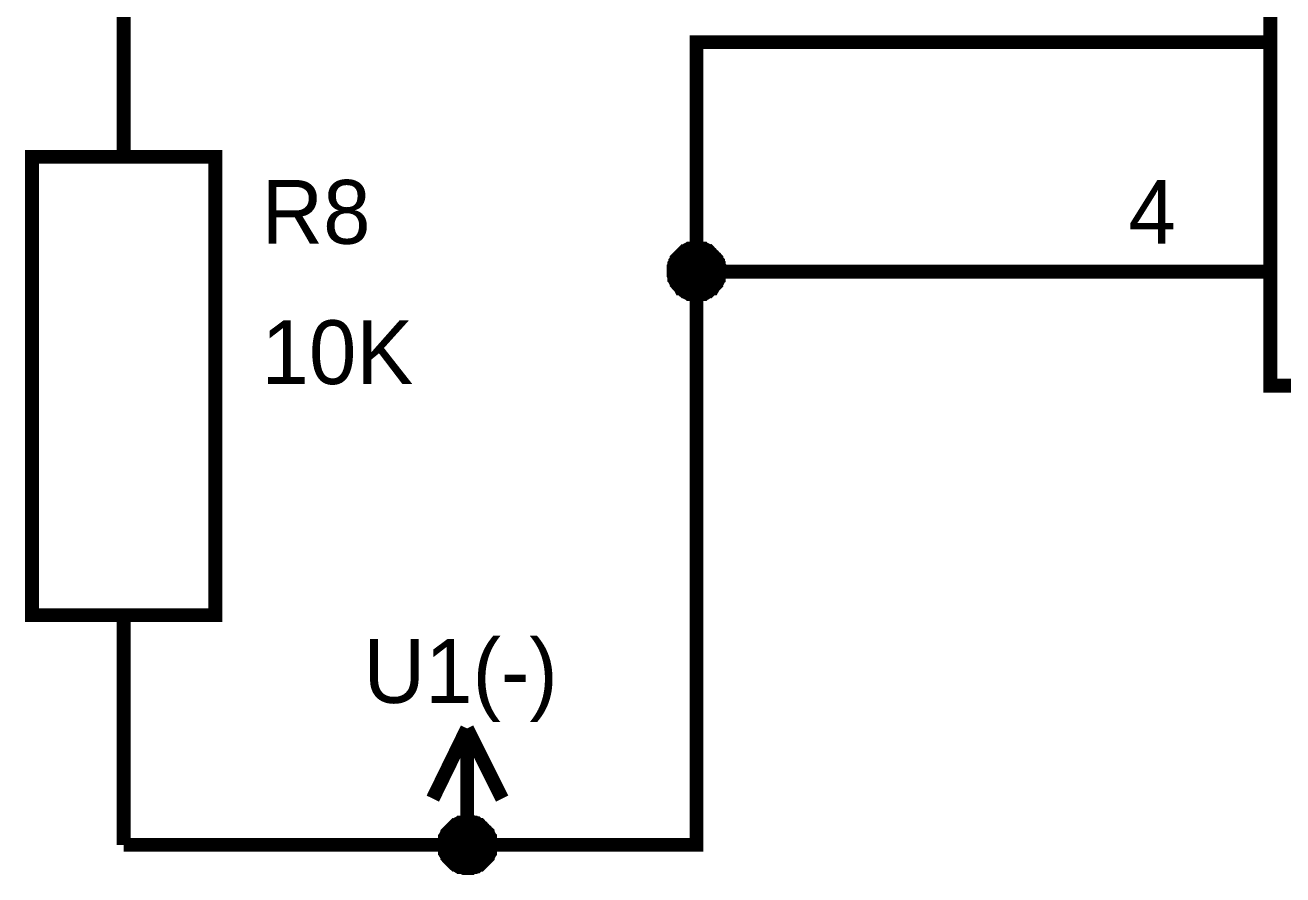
# Model space of a CAD drawing. Extents: x 0 to 594, y 0 to 420.
# Drawn here: x 152.93 to 180.34, y 41.84 to 60.36 of the extents above; entities that cross this region are included whole.
import ezdxf

# ---------------------------------------------------------------- set-up
doc = ezdxf.new("R2010")
doc.units = 0
doc.layers.add('SHEET', color=255, linetype='CONTINUOUS')

msp = doc.modelspace()

# ---------------------------------------------------------------- linework, layer by layer
at = {"layer": 'SHEET', "const_width": 0.3}
for points in [[(180.068, 72.496), (207.556, 72.496), (207.556, 52.5), (180.068, 52.5), (180.068, 72.496)], [(153.084, 57.486), (157.078, 57.486), (157.078, 47.497), (153.084, 47.497), (153.084, 57.486)]]:
    msp.add_lwpolyline(points, close=True, dxfattribs=at)
at = {"layer": 'SHEET'}
for points, const_width in [([(155.081, 57.486), (155.081, 62.489)], 0.3), ([(175.067, 59.988), (167.566, 59.988), (167.566, 54.984)], 0.3), ([(180.068, 59.988), (175.067, 59.988)], 0.3), ([(167.063, 54.984), (167.063, 55.019), (167.063, 55.036), (167.063, 55.071), (167.08, 55.089), (167.08, 55.123), (167.08, 55.141), (167.097, 55.158), (167.097, 55.193), (167.115, 55.21), (167.132, 55.227), (167.132, 55.262), (167.149, 55.28), (167.167, 55.297), (167.184, 55.314), (167.201, 55.332), (167.219, 55.349), (167.236, 55.366), (167.254, 55.384), (167.271, 55.401), (167.288, 55.419), (167.306, 55.436), (167.323, 55.436), (167.34, 55.453), (167.375, 55.471), (167.392, 55.471), (167.41, 55.488), (167.445, 55.488), (167.462, 55.488), (167.497, 55.505), (167.514, 55.505), (167.549, 55.505), (167.566, 55.505)], 0.3), ([(167.063, 54.984), (167.063, 55.019), (167.063, 55.036), (167.063, 55.071), (167.08, 55.089), (167.08, 55.123), (167.08, 55.141), (167.097, 55.158), (167.097, 55.193), (167.115, 55.21), (167.132, 55.227), (167.132, 55.262), (167.149, 55.28), (167.167, 55.297), (167.184, 55.314), (167.201, 55.332), (167.219, 55.349), (167.236, 55.366), (167.254, 55.384), (167.271, 55.401), (167.288, 55.419), (167.306, 55.436), (167.323, 55.436), (167.34, 55.453), (167.375, 55.471), (167.392, 55.471), (167.41, 55.488), (167.445, 55.488), (167.462, 55.488), (167.497, 55.505), (167.514, 55.505), (167.549, 55.505), (167.566, 55.505)], 0.3), ([(167.063, 54.984), (167.063, 55.019), (167.063, 55.036), (167.063, 55.071), (167.08, 55.089), (167.08, 55.123), (167.08, 55.141), (167.097, 55.158), (167.097, 55.193), (167.115, 55.21), (167.132, 55.227), (167.132, 55.262), (167.149, 55.28), (167.167, 55.297), (167.184, 55.314), (167.201, 55.332), (167.219, 55.349), (167.236, 55.366), (167.254, 55.384), (167.271, 55.401), (167.288, 55.419), (167.306, 55.436), (167.323, 55.436), (167.34, 55.453), (167.375, 55.471), (167.392, 55.471), (167.41, 55.488), (167.445, 55.488), (167.462, 55.488), (167.497, 55.505), (167.514, 55.505), (167.549, 55.505), (167.566, 55.505)], 0.3), ([(167.063, 54.984), (167.063, 55.019), (167.063, 55.036), (167.063, 55.071), (167.08, 55.089), (167.08, 55.123), (167.08, 55.141), (167.097, 55.158), (167.097, 55.193), (167.115, 55.21), (167.132, 55.227), (167.132, 55.262), (167.149, 55.28), (167.167, 55.297), (167.184, 55.314), (167.201, 55.332), (167.219, 55.349), (167.236, 55.366), (167.254, 55.384), (167.271, 55.401), (167.288, 55.419), (167.306, 55.436), (167.323, 55.436), (167.34, 55.453), (167.375, 55.471), (167.392, 55.471), (167.41, 55.488), (167.445, 55.488), (167.462, 55.488), (167.497, 55.505), (167.514, 55.505), (167.549, 55.505), (167.566, 55.505)], 0.3), ([(167.566, 55.505), (167.566, 55.505)], 0.3), ([(167.566, 55.505), (167.583, 55.505), (167.618, 55.505), (167.636, 55.505), (167.67, 55.488), (167.688, 55.488), (167.722, 55.488), (167.74, 55.471), (167.757, 55.471), (167.792, 55.453), (167.809, 55.436), (167.827, 55.436), (167.844, 55.419), (167.861, 55.401), (167.879, 55.384), (167.896, 55.366), (167.913, 55.349), (167.931, 55.332), (167.948, 55.314), (167.965, 55.297), (167.983, 55.28), (168, 55.262), (168, 55.227), (168.018, 55.21), (168.035, 55.193), (168.035, 55.158), (168.052, 55.141), (168.052, 55.123), (168.052, 55.089), (168.07, 55.071), (168.07, 55.036), (168.07, 55.019), (168.07, 54.984)], 0.3), ([(167.566, 55.505), (167.566, 55.505)], 0.3), ([(167.566, 55.505), (167.583, 55.505), (167.618, 55.505), (167.636, 55.505), (167.67, 55.488), (167.688, 55.488), (167.722, 55.488), (167.74, 55.471), (167.757, 55.471), (167.792, 55.453), (167.809, 55.436), (167.827, 55.436), (167.844, 55.419), (167.861, 55.401), (167.879, 55.384), (167.896, 55.366), (167.913, 55.349), (167.931, 55.332), (167.948, 55.314), (167.965, 55.297), (167.983, 55.28), (168, 55.262), (168, 55.227), (168.018, 55.21), (168.035, 55.193), (168.035, 55.158), (168.052, 55.141), (168.052, 55.123), (168.052, 55.089), (168.07, 55.071), (168.07, 55.036), (168.07, 55.019), (168.07, 54.984)], 0.3), ([(167.566, 55.505), (167.566, 55.505)], 0.3), ([(167.566, 55.505), (167.583, 55.505), (167.618, 55.505), (167.636, 55.505), (167.67, 55.488), (167.688, 55.488), (167.722, 55.488), (167.74, 55.471), (167.757, 55.471), (167.792, 55.453), (167.809, 55.436), (167.827, 55.436), (167.844, 55.419), (167.861, 55.401), (167.879, 55.384), (167.896, 55.366), (167.913, 55.349), (167.931, 55.332), (167.948, 55.314), (167.965, 55.297), (167.983, 55.28), (168, 55.262), (168, 55.227), (168.018, 55.21), (168.035, 55.193), (168.035, 55.158), (168.052, 55.141), (168.052, 55.123), (168.052, 55.089), (168.07, 55.071), (168.07, 55.036), (168.07, 55.019), (168.07, 54.984)], 0.3), ([(167.566, 55.505), (167.566, 55.505)], 0.3), ([(167.566, 55.505), (167.583, 55.505), (167.618, 55.505), (167.636, 55.505), (167.67, 55.488), (167.688, 55.488), (167.722, 55.488), (167.74, 55.471), (167.757, 55.471), (167.792, 55.453), (167.809, 55.436), (167.827, 55.436), (167.844, 55.419), (167.861, 55.401), (167.879, 55.384), (167.896, 55.366), (167.913, 55.349), (167.931, 55.332), (167.948, 55.314), (167.965, 55.297), (167.983, 55.28), (168, 55.262), (168, 55.227), (168.018, 55.21), (168.035, 55.193), (168.035, 55.158), (168.052, 55.141), (168.052, 55.123), (168.052, 55.089), (168.07, 55.071), (168.07, 55.036), (168.07, 55.019), (168.07, 54.984)], 0.3), ([(167.063, 54.984), (167.063, 55.019), (167.063, 55.036), (167.063, 55.071), (167.08, 55.089), (167.08, 55.123), (167.08, 55.141), (167.097, 55.158), (167.097, 55.193), (167.115, 55.21), (167.132, 55.227), (167.132, 55.262), (167.149, 55.28), (167.167, 55.297), (167.184, 55.314), (167.201, 55.332), (167.219, 55.349), (167.236, 55.366), (167.254, 55.384), (167.271, 55.401), (167.288, 55.419), (167.306, 55.436), (167.323, 55.436), (167.34, 55.453), (167.375, 55.471), (167.392, 55.471), (167.41, 55.488), (167.445, 55.488), (167.462, 55.488), (167.497, 55.505), (167.514, 55.505), (167.549, 55.505), (167.566, 55.505)], 0.0991), ([(167.063, 54.984), (167.063, 55.019), (167.063, 55.036), (167.063, 55.071), (167.08, 55.089), (167.08, 55.123), (167.08, 55.141), (167.097, 55.158), (167.097, 55.193), (167.115, 55.21), (167.132, 55.227), (167.132, 55.262), (167.149, 55.28), (167.167, 55.297), (167.184, 55.314), (167.201, 55.332), (167.219, 55.349), (167.236, 55.366), (167.254, 55.384), (167.271, 55.401), (167.288, 55.419), (167.306, 55.436), (167.323, 55.436), (167.34, 55.453), (167.375, 55.471), (167.392, 55.471), (167.41, 55.488), (167.445, 55.488), (167.462, 55.488), (167.497, 55.505), (167.514, 55.505), (167.549, 55.505), (167.566, 55.505)], 0.0991), ([(167.063, 54.984), (167.063, 55.019), (167.063, 55.036), (167.063, 55.071), (167.08, 55.089), (167.08, 55.123), (167.08, 55.141), (167.097, 55.158), (167.097, 55.193), (167.115, 55.21), (167.132, 55.227), (167.132, 55.262), (167.149, 55.28), (167.167, 55.297), (167.184, 55.314), (167.201, 55.332), (167.219, 55.349), (167.236, 55.366), (167.254, 55.384), (167.271, 55.401), (167.288, 55.419), (167.306, 55.436), (167.323, 55.436), (167.34, 55.453), (167.375, 55.471), (167.392, 55.471), (167.41, 55.488), (167.445, 55.488), (167.462, 55.488), (167.497, 55.505), (167.514, 55.505), (167.549, 55.505), (167.566, 55.505)], 0.0991), ([(167.063, 54.984), (167.063, 55.019), (167.063, 55.036), (167.063, 55.071), (167.08, 55.089), (167.08, 55.123), (167.08, 55.141), (167.097, 55.158), (167.097, 55.193), (167.115, 55.21), (167.132, 55.227), (167.132, 55.262), (167.149, 55.28), (167.167, 55.297), (167.184, 55.314), (167.201, 55.332), (167.219, 55.349), (167.236, 55.366), (167.254, 55.384), (167.271, 55.401), (167.288, 55.419), (167.306, 55.436), (167.323, 55.436), (167.34, 55.453), (167.375, 55.471), (167.392, 55.471), (167.41, 55.488), (167.445, 55.488), (167.462, 55.488), (167.497, 55.505), (167.514, 55.505), (167.549, 55.505), (167.566, 55.505)], 0.0991), ([(167.566, 55.505), (167.566, 55.505)], 0.0991), ([(167.566, 55.505), (167.583, 55.505), (167.618, 55.505), (167.636, 55.505), (167.67, 55.488), (167.688, 55.488), (167.722, 55.488), (167.74, 55.471), (167.757, 55.471), (167.792, 55.453), (167.809, 55.436), (167.827, 55.436), (167.844, 55.419), (167.861, 55.401), (167.879, 55.384), (167.896, 55.366), (167.913, 55.349), (167.931, 55.332), (167.948, 55.314), (167.965, 55.297), (167.983, 55.28), (168, 55.262), (168, 55.227), (168.018, 55.21), (168.035, 55.193), (168.035, 55.158), (168.052, 55.141), (168.052, 55.123), (168.052, 55.089), (168.07, 55.071), (168.07, 55.036), (168.07, 55.019), (168.07, 54.984)], 0.0991), ([(167.566, 55.505), (167.566, 55.505)], 0.0991), ([(167.566, 55.505), (167.583, 55.505), (167.618, 55.505), (167.636, 55.505), (167.67, 55.488), (167.688, 55.488), (167.722, 55.488), (167.74, 55.471), (167.757, 55.471), (167.792, 55.453), (167.809, 55.436), (167.827, 55.436), (167.844, 55.419), (167.861, 55.401), (167.879, 55.384), (167.896, 55.366), (167.913, 55.349), (167.931, 55.332), (167.948, 55.314), (167.965, 55.297), (167.983, 55.28), (168, 55.262), (168, 55.227), (168.018, 55.21), (168.035, 55.193), (168.035, 55.158), (168.052, 55.141), (168.052, 55.123), (168.052, 55.089), (168.07, 55.071), (168.07, 55.036), (168.07, 55.019), (168.07, 54.984)], 0.0991), ([(167.566, 55.505), (167.566, 55.505)], 0.0991), ([(167.566, 55.505), (167.583, 55.505), (167.618, 55.505), (167.636, 55.505), (167.67, 55.488), (167.688, 55.488), (167.722, 55.488), (167.74, 55.471), (167.757, 55.471), (167.792, 55.453), (167.809, 55.436), (167.827, 55.436), (167.844, 55.419), (167.861, 55.401), (167.879, 55.384), (167.896, 55.366), (167.913, 55.349), (167.931, 55.332), (167.948, 55.314), (167.965, 55.297), (167.983, 55.28), (168, 55.262), (168, 55.227), (168.018, 55.21), (168.035, 55.193), (168.035, 55.158), (168.052, 55.141), (168.052, 55.123), (168.052, 55.089), (168.07, 55.071), (168.07, 55.036), (168.07, 55.019), (168.07, 54.984)], 0.0991), ([(167.566, 55.505), (167.566, 55.505)], 0.0991), ([(167.566, 55.505), (167.583, 55.505), (167.618, 55.505), (167.636, 55.505), (167.67, 55.488), (167.688, 55.488), (167.722, 55.488), (167.74, 55.471), (167.757, 55.471), (167.792, 55.453), (167.809, 55.436), (167.827, 55.436), (167.844, 55.419), (167.861, 55.401), (167.879, 55.384), (167.896, 55.366), (167.913, 55.349), (167.931, 55.332), (167.948, 55.314), (167.965, 55.297), (167.983, 55.28), (168, 55.262), (168, 55.227), (168.018, 55.21), (168.035, 55.193), (168.035, 55.158), (168.052, 55.141), (168.052, 55.123), (168.052, 55.089), (168.07, 55.071), (168.07, 55.036), (168.07, 55.019), (168.07, 54.984)], 0.0991), ([(175.067, 54.984), (167.566, 54.984), (167.566, 42.493), (162.565, 42.493), (155.081, 42.493)], 0.3), ([(167.566, 54.48), (167.549, 54.48), (167.514, 54.48), (167.497, 54.48), (167.462, 54.498), (167.445, 54.498), (167.41, 54.498), (167.392, 54.515), (167.375, 54.515), (167.34, 54.533), (167.323, 54.55), (167.306, 54.55), (167.288, 54.567), (167.271, 54.585), (167.254, 54.602), (167.236, 54.619), (167.219, 54.619), (167.201, 54.654), (167.184, 54.672), (167.167, 54.689), (167.149, 54.706), (167.132, 54.724), (167.132, 54.741), (167.115, 54.758), (167.097, 54.793), (167.097, 54.811), (167.08, 54.828), (167.08, 54.863), (167.08, 54.88), (167.063, 54.915), (167.063, 54.932), (167.063, 54.967), (167.063, 54.984)], 0.3), ([(167.063, 54.984), (167.063, 54.984)], 0.3), ([(167.566, 54.48), (167.549, 54.48), (167.514, 54.48), (167.497, 54.48), (167.462, 54.498), (167.445, 54.498), (167.41, 54.498), (167.392, 54.515), (167.375, 54.515), (167.34, 54.533), (167.323, 54.55), (167.306, 54.55), (167.288, 54.567), (167.271, 54.585), (167.254, 54.602), (167.236, 54.619), (167.219, 54.619), (167.201, 54.654), (167.184, 54.672), (167.167, 54.689), (167.149, 54.706), (167.132, 54.724), (167.132, 54.741), (167.115, 54.758), (167.097, 54.793), (167.097, 54.811), (167.08, 54.828), (167.08, 54.863), (167.08, 54.88), (167.063, 54.915), (167.063, 54.932), (167.063, 54.967), (167.063, 54.984)], 0.3), ([(167.063, 54.984), (167.063, 54.984)], 0.3), ([(167.566, 54.48), (167.549, 54.48), (167.514, 54.48), (167.497, 54.48), (167.462, 54.498), (167.445, 54.498), (167.41, 54.498), (167.392, 54.515), (167.375, 54.515), (167.34, 54.533), (167.323, 54.55), (167.306, 54.55), (167.288, 54.567), (167.271, 54.585), (167.254, 54.602), (167.236, 54.619), (167.219, 54.619), (167.201, 54.654), (167.184, 54.672), (167.167, 54.689), (167.149, 54.706), (167.132, 54.724), (167.132, 54.741), (167.115, 54.758), (167.097, 54.793), (167.097, 54.811), (167.08, 54.828), (167.08, 54.863), (167.08, 54.88), (167.063, 54.915), (167.063, 54.932), (167.063, 54.967), (167.063, 54.984)], 0.3), ([(167.063, 54.984), (167.063, 54.984)], 0.3), ([(167.566, 54.48), (167.549, 54.48), (167.514, 54.48), (167.497, 54.48), (167.462, 54.498), (167.445, 54.498), (167.41, 54.498), (167.392, 54.515), (167.375, 54.515), (167.34, 54.533), (167.323, 54.55), (167.306, 54.55), (167.288, 54.567), (167.271, 54.585), (167.254, 54.602), (167.236, 54.619), (167.219, 54.619), (167.201, 54.654), (167.184, 54.672), (167.167, 54.689), (167.149, 54.706), (167.132, 54.724), (167.132, 54.741), (167.115, 54.758), (167.097, 54.793), (167.097, 54.811), (167.08, 54.828), (167.08, 54.863), (167.08, 54.88), (167.063, 54.915), (167.063, 54.932), (167.063, 54.967), (167.063, 54.984)], 0.3), ([(167.063, 54.984), (167.063, 54.984)], 0.3), ([(168.07, 54.984), (168.07, 54.967), (168.07, 54.932), (168.07, 54.915), (168.052, 54.88), (168.052, 54.863), (168.052, 54.828), (168.035, 54.811), (168.035, 54.793), (168.018, 54.758), (168, 54.741), (168, 54.724), (167.983, 54.706), (167.965, 54.689), (167.948, 54.672), (167.931, 54.654), (167.913, 54.619), (167.896, 54.619), (167.879, 54.602), (167.861, 54.585), (167.844, 54.567), (167.827, 54.55), (167.809, 54.55), (167.792, 54.533), (167.757, 54.515), (167.74, 54.515), (167.722, 54.498), (167.688, 54.498), (167.67, 54.498), (167.636, 54.48), (167.618, 54.48), (167.583, 54.48), (167.566, 54.48)], 0.3), ([(168.07, 54.984), (168.07, 54.967), (168.07, 54.932), (168.07, 54.915), (168.052, 54.88), (168.052, 54.863), (168.052, 54.828), (168.035, 54.811), (168.035, 54.793), (168.018, 54.758), (168, 54.741), (168, 54.724), (167.983, 54.706), (167.965, 54.689), (167.948, 54.672), (167.931, 54.654), (167.913, 54.619), (167.896, 54.619), (167.879, 54.602), (167.861, 54.585), (167.844, 54.567), (167.827, 54.55), (167.809, 54.55), (167.792, 54.533), (167.757, 54.515), (167.74, 54.515), (167.722, 54.498), (167.688, 54.498), (167.67, 54.498), (167.636, 54.48), (167.618, 54.48), (167.583, 54.48), (167.566, 54.48)], 0.3), ([(168.07, 54.984), (168.07, 54.967), (168.07, 54.932), (168.07, 54.915), (168.052, 54.88), (168.052, 54.863), (168.052, 54.828), (168.035, 54.811), (168.035, 54.793), (168.018, 54.758), (168, 54.741), (168, 54.724), (167.983, 54.706), (167.965, 54.689), (167.948, 54.672), (167.931, 54.654), (167.913, 54.619), (167.896, 54.619), (167.879, 54.602), (167.861, 54.585), (167.844, 54.567), (167.827, 54.55), (167.809, 54.55), (167.792, 54.533), (167.757, 54.515), (167.74, 54.515), (167.722, 54.498), (167.688, 54.498), (167.67, 54.498), (167.636, 54.48), (167.618, 54.48), (167.583, 54.48), (167.566, 54.48)], 0.3), ([(168.07, 54.984), (168.07, 54.967), (168.07, 54.932), (168.07, 54.915), (168.052, 54.88), (168.052, 54.863), (168.052, 54.828), (168.035, 54.811), (168.035, 54.793), (168.018, 54.758), (168, 54.741), (168, 54.724), (167.983, 54.706), (167.965, 54.689), (167.948, 54.672), (167.931, 54.654), (167.913, 54.619), (167.896, 54.619), (167.879, 54.602), (167.861, 54.585), (167.844, 54.567), (167.827, 54.55), (167.809, 54.55), (167.792, 54.533), (167.757, 54.515), (167.74, 54.515), (167.722, 54.498), (167.688, 54.498), (167.67, 54.498), (167.636, 54.48), (167.618, 54.48), (167.583, 54.48), (167.566, 54.48)], 0.3), ([(168.07, 54.984), (168.07, 54.984), (168.07, 54.984), (168.07, 54.984), (168.07, 54.984), (168.07, 54.984), (168.07, 54.984), (168.07, 54.984), (168.07, 54.984), (168.07, 54.984), (168.07, 54.984), (168.07, 54.984), (168.07, 54.984), (168.07, 54.984), (168.07, 54.984), (168.07, 54.984), (168.07, 54.984), (168.07, 54.984), (168.07, 54.984), (168.07, 54.984), (168.07, 54.984), (168.07, 54.984), (168.07, 54.984), (168.07, 54.984), (168.07, 54.984), (168.07, 54.984), (168.07, 54.984), (168.07, 54.984), (168.07, 54.984), (168.07, 54.984), (168.07, 54.984), (168.07, 54.984), (168.07, 54.984)], 0.3), ([(168.07, 54.984), (168.07, 54.984)], 0.3), ([(168.07, 54.984), (168.07, 54.984), (168.07, 54.984), (168.07, 54.984), (168.07, 54.984), (168.07, 54.984), (168.07, 54.984), (168.07, 54.984), (168.07, 54.984), (168.07, 54.984), (168.07, 54.984), (168.07, 54.984), (168.07, 54.984), (168.07, 54.984), (168.07, 54.984), (168.07, 54.984), (168.07, 54.984), (168.07, 54.984), (168.07, 54.984), (168.07, 54.984), (168.07, 54.984), (168.07, 54.984), (168.07, 54.984), (168.07, 54.984), (168.07, 54.984), (168.07, 54.984), (168.07, 54.984), (168.07, 54.984), (168.07, 54.984), (168.07, 54.984), (168.07, 54.984), (168.07, 54.984), (168.07, 54.984)], 0.3), ([(168.07, 54.984), (168.07, 54.984)], 0.3), ([(168.07, 54.984), (168.07, 54.984), (168.07, 54.984), (168.07, 54.984), (168.07, 54.984), (168.07, 54.984), (168.07, 54.984), (168.07, 54.984), (168.07, 54.984), (168.07, 54.984), (168.07, 54.984), (168.07, 54.984), (168.07, 54.984), (168.07, 54.984), (168.07, 54.984), (168.07, 54.984), (168.07, 54.984), (168.07, 54.984), (168.07, 54.984), (168.07, 54.984), (168.07, 54.984), (168.07, 54.984), (168.07, 54.984), (168.07, 54.984), (168.07, 54.984), (168.07, 54.984), (168.07, 54.984), (168.07, 54.984), (168.07, 54.984), (168.07, 54.984), (168.07, 54.984), (168.07, 54.984), (168.07, 54.984)], 0.3), ([(168.07, 54.984), (168.07, 54.984)], 0.3), ([(168.07, 54.984), (168.07, 54.984), (168.07, 54.984), (168.07, 54.984), (168.07, 54.984), (168.07, 54.984), (168.07, 54.984), (168.07, 54.984), (168.07, 54.984), (168.07, 54.984), (168.07, 54.984), (168.07, 54.984), (168.07, 54.984), (168.07, 54.984), (168.07, 54.984), (168.07, 54.984), (168.07, 54.984), (168.07, 54.984), (168.07, 54.984), (168.07, 54.984), (168.07, 54.984), (168.07, 54.984), (168.07, 54.984), (168.07, 54.984), (168.07, 54.984), (168.07, 54.984), (168.07, 54.984), (168.07, 54.984), (168.07, 54.984), (168.07, 54.984), (168.07, 54.984), (168.07, 54.984), (168.07, 54.984)], 0.3), ([(168.07, 54.984), (168.07, 54.984)], 0.3), ([(180.068, 54.984), (175.067, 54.984)], 0.3), ([(167.566, 54.48), (167.549, 54.48), (167.514, 54.48), (167.497, 54.48), (167.462, 54.498), (167.445, 54.498), (167.41, 54.498), (167.392, 54.515), (167.375, 54.515), (167.34, 54.533), (167.323, 54.55), (167.306, 54.55), (167.288, 54.567), (167.271, 54.585), (167.254, 54.602), (167.236, 54.619), (167.219, 54.619), (167.201, 54.654), (167.184, 54.672), (167.167, 54.689), (167.149, 54.706), (167.132, 54.724), (167.132, 54.741), (167.115, 54.758), (167.097, 54.793), (167.097, 54.811), (167.08, 54.828), (167.08, 54.863), (167.08, 54.88), (167.063, 54.915), (167.063, 54.932), (167.063, 54.967), (167.063, 54.984)], 0.0991), ([(167.063, 54.984), (167.063, 54.984)], 0.0991), ([(167.566, 54.48), (167.549, 54.48), (167.514, 54.48), (167.497, 54.48), (167.462, 54.498), (167.445, 54.498), (167.41, 54.498), (167.392, 54.515), (167.375, 54.515), (167.34, 54.533), (167.323, 54.55), (167.306, 54.55), (167.288, 54.567), (167.271, 54.585), (167.254, 54.602), (167.236, 54.619), (167.219, 54.619), (167.201, 54.654), (167.184, 54.672), (167.167, 54.689), (167.149, 54.706), (167.132, 54.724), (167.132, 54.741), (167.115, 54.758), (167.097, 54.793), (167.097, 54.811), (167.08, 54.828), (167.08, 54.863), (167.08, 54.88), (167.063, 54.915), (167.063, 54.932), (167.063, 54.967), (167.063, 54.984)], 0.0991), ([(167.063, 54.984), (167.063, 54.984)], 0.0991), ([(167.566, 54.48), (167.549, 54.48), (167.514, 54.48), (167.497, 54.48), (167.462, 54.498), (167.445, 54.498), (167.41, 54.498), (167.392, 54.515), (167.375, 54.515), (167.34, 54.533), (167.323, 54.55), (167.306, 54.55), (167.288, 54.567), (167.271, 54.585), (167.254, 54.602), (167.236, 54.619), (167.219, 54.619), (167.201, 54.654), (167.184, 54.672), (167.167, 54.689), (167.149, 54.706), (167.132, 54.724), (167.132, 54.741), (167.115, 54.758), (167.097, 54.793), (167.097, 54.811), (167.08, 54.828), (167.08, 54.863), (167.08, 54.88), (167.063, 54.915), (167.063, 54.932), (167.063, 54.967), (167.063, 54.984)], 0.0991), ([(167.063, 54.984), (167.063, 54.984)], 0.0991), ([(167.566, 54.48), (167.549, 54.48), (167.514, 54.48), (167.497, 54.48), (167.462, 54.498), (167.445, 54.498), (167.41, 54.498), (167.392, 54.515), (167.375, 54.515), (167.34, 54.533), (167.323, 54.55), (167.306, 54.55), (167.288, 54.567), (167.271, 54.585), (167.254, 54.602), (167.236, 54.619), (167.219, 54.619), (167.201, 54.654), (167.184, 54.672), (167.167, 54.689), (167.149, 54.706), (167.132, 54.724), (167.132, 54.741), (167.115, 54.758), (167.097, 54.793), (167.097, 54.811), (167.08, 54.828), (167.08, 54.863), (167.08, 54.88), (167.063, 54.915), (167.063, 54.932), (167.063, 54.967), (167.063, 54.984)], 0.0991), ([(167.063, 54.984), (167.063, 54.984)], 0.0991), ([(168.07, 54.984), (168.07, 54.967), (168.07, 54.932), (168.07, 54.915), (168.052, 54.88), (168.052, 54.863), (168.052, 54.828), (168.035, 54.811), (168.035, 54.793), (168.018, 54.758), (168, 54.741), (168, 54.724), (167.983, 54.706), (167.965, 54.689), (167.948, 54.672), (167.931, 54.654), (167.913, 54.619), (167.896, 54.619), (167.879, 54.602), (167.861, 54.585), (167.844, 54.567), (167.827, 54.55), (167.809, 54.55), (167.792, 54.533), (167.757, 54.515), (167.74, 54.515), (167.722, 54.498), (167.688, 54.498), (167.67, 54.498), (167.636, 54.48), (167.618, 54.48), (167.583, 54.48), (167.566, 54.48)], 0.0991), ([(168.07, 54.984), (168.07, 54.967), (168.07, 54.932), (168.07, 54.915), (168.052, 54.88), (168.052, 54.863), (168.052, 54.828), (168.035, 54.811), (168.035, 54.793), (168.018, 54.758), (168, 54.741), (168, 54.724), (167.983, 54.706), (167.965, 54.689), (167.948, 54.672), (167.931, 54.654), (167.913, 54.619), (167.896, 54.619), (167.879, 54.602), (167.861, 54.585), (167.844, 54.567), (167.827, 54.55), (167.809, 54.55), (167.792, 54.533), (167.757, 54.515), (167.74, 54.515), (167.722, 54.498), (167.688, 54.498), (167.67, 54.498), (167.636, 54.48), (167.618, 54.48), (167.583, 54.48), (167.566, 54.48)], 0.0991), ([(168.07, 54.984), (168.07, 54.967), (168.07, 54.932), (168.07, 54.915), (168.052, 54.88), (168.052, 54.863), (168.052, 54.828), (168.035, 54.811), (168.035, 54.793), (168.018, 54.758), (168, 54.741), (168, 54.724), (167.983, 54.706), (167.965, 54.689), (167.948, 54.672), (167.931, 54.654), (167.913, 54.619), (167.896, 54.619), (167.879, 54.602), (167.861, 54.585), (167.844, 54.567), (167.827, 54.55), (167.809, 54.55), (167.792, 54.533), (167.757, 54.515), (167.74, 54.515), (167.722, 54.498), (167.688, 54.498), (167.67, 54.498), (167.636, 54.48), (167.618, 54.48), (167.583, 54.48), (167.566, 54.48)], 0.0991), ([(168.07, 54.984), (168.07, 54.967), (168.07, 54.932), (168.07, 54.915), (168.052, 54.88), (168.052, 54.863), (168.052, 54.828), (168.035, 54.811), (168.035, 54.793), (168.018, 54.758), (168, 54.741), (168, 54.724), (167.983, 54.706), (167.965, 54.689), (167.948, 54.672), (167.931, 54.654), (167.913, 54.619), (167.896, 54.619), (167.879, 54.602), (167.861, 54.585), (167.844, 54.567), (167.827, 54.55), (167.809, 54.55), (167.792, 54.533), (167.757, 54.515), (167.74, 54.515), (167.722, 54.498), (167.688, 54.498), (167.67, 54.498), (167.636, 54.48), (167.618, 54.48), (167.583, 54.48), (167.566, 54.48)], 0.0991), ([(168.07, 54.984), (168.07, 54.984), (168.07, 54.984), (168.07, 54.984), (168.07, 54.984), (168.07, 54.984), (168.07, 54.984), (168.07, 54.984), (168.07, 54.984), (168.07, 54.984), (168.07, 54.984), (168.07, 54.984), (168.07, 54.984), (168.07, 54.984), (168.07, 54.984), (168.07, 54.984), (168.07, 54.984), (168.07, 54.984), (168.07, 54.984), (168.07, 54.984), (168.07, 54.984), (168.07, 54.984), (168.07, 54.984), (168.07, 54.984), (168.07, 54.984), (168.07, 54.984), (168.07, 54.984), (168.07, 54.984), (168.07, 54.984), (168.07, 54.984), (168.07, 54.984), (168.07, 54.984), (168.07, 54.984)], 0.0991), ([(168.07, 54.984), (168.07, 54.984)], 0.0991), ([(168.07, 54.984), (168.07, 54.984), (168.07, 54.984), (168.07, 54.984), (168.07, 54.984), (168.07, 54.984), (168.07, 54.984), (168.07, 54.984), (168.07, 54.984), (168.07, 54.984), (168.07, 54.984), (168.07, 54.984), (168.07, 54.984), (168.07, 54.984), (168.07, 54.984), (168.07, 54.984), (168.07, 54.984), (168.07, 54.984), (168.07, 54.984), (168.07, 54.984), (168.07, 54.984), (168.07, 54.984), (168.07, 54.984), (168.07, 54.984), (168.07, 54.984), (168.07, 54.984), (168.07, 54.984), (168.07, 54.984), (168.07, 54.984), (168.07, 54.984), (168.07, 54.984), (168.07, 54.984), (168.07, 54.984)], 0.0991), ([(168.07, 54.984), (168.07, 54.984)], 0.0991), ([(168.07, 54.984), (168.07, 54.984), (168.07, 54.984), (168.07, 54.984), (168.07, 54.984), (168.07, 54.984), (168.07, 54.984), (168.07, 54.984), (168.07, 54.984), (168.07, 54.984), (168.07, 54.984), (168.07, 54.984), (168.07, 54.984), (168.07, 54.984), (168.07, 54.984), (168.07, 54.984), (168.07, 54.984), (168.07, 54.984), (168.07, 54.984), (168.07, 54.984), (168.07, 54.984), (168.07, 54.984), (168.07, 54.984), (168.07, 54.984), (168.07, 54.984), (168.07, 54.984), (168.07, 54.984), (168.07, 54.984), (168.07, 54.984), (168.07, 54.984), (168.07, 54.984), (168.07, 54.984), (168.07, 54.984)], 0.0991), ([(168.07, 54.984), (168.07, 54.984)], 0.0991), ([(168.07, 54.984), (168.07, 54.984), (168.07, 54.984), (168.07, 54.984), (168.07, 54.984), (168.07, 54.984), (168.07, 54.984), (168.07, 54.984), (168.07, 54.984), (168.07, 54.984), (168.07, 54.984), (168.07, 54.984), (168.07, 54.984), (168.07, 54.984), (168.07, 54.984), (168.07, 54.984), (168.07, 54.984), (168.07, 54.984), (168.07, 54.984), (168.07, 54.984), (168.07, 54.984), (168.07, 54.984), (168.07, 54.984), (168.07, 54.984), (168.07, 54.984), (168.07, 54.984), (168.07, 54.984), (168.07, 54.984), (168.07, 54.984), (168.07, 54.984), (168.07, 54.984), (168.07, 54.984), (168.07, 54.984)], 0.0991), ([(168.07, 54.984), (168.07, 54.984)], 0.0991), ([(155.081, 47.497), (155.081, 42.493)], 0.3), ([(162.565, 45.03), (161.818, 43.501)], 0.3), ([(162.565, 45.03), (163.329, 43.501)], 0.3), ([(162.565, 42.493), (162.565, 45.03)], 0.3), ([(162.062, 42.493), (162.062, 42.511), (162.062, 42.545), (162.062, 42.563), (162.079, 42.598), (162.079, 42.615), (162.079, 42.65), (162.096, 42.667), (162.096, 42.684), (162.114, 42.719), (162.131, 42.737), (162.131, 42.754), (162.148, 42.771), (162.166, 42.789), (162.183, 42.806), (162.2, 42.823), (162.218, 42.841), (162.235, 42.858), (162.253, 42.876), (162.27, 42.893), (162.287, 42.91), (162.305, 42.928), (162.322, 42.928), (162.339, 42.945), (162.374, 42.962), (162.391, 42.962), (162.409, 42.98), (162.444, 42.98), (162.461, 42.98), (162.496, 42.997), (162.513, 42.997), (162.548, 42.997), (162.565, 42.997)], 0.3), ([(162.062, 42.493), (162.062, 42.511), (162.062, 42.545), (162.062, 42.563), (162.079, 42.598), (162.079, 42.615), (162.079, 42.65), (162.096, 42.667), (162.096, 42.684), (162.114, 42.719), (162.131, 42.737), (162.131, 42.754), (162.148, 42.771), (162.166, 42.789), (162.183, 42.806), (162.2, 42.823), (162.218, 42.841), (162.235, 42.858), (162.253, 42.876), (162.27, 42.893), (162.287, 42.91), (162.305, 42.928), (162.322, 42.928), (162.339, 42.945), (162.374, 42.962), (162.391, 42.962), (162.409, 42.98), (162.444, 42.98), (162.461, 42.98), (162.496, 42.997), (162.513, 42.997), (162.548, 42.997), (162.565, 42.997)], 0.3), ([(162.062, 42.493), (162.062, 42.511), (162.062, 42.545), (162.062, 42.563), (162.079, 42.598), (162.079, 42.615), (162.079, 42.65), (162.096, 42.667), (162.096, 42.684), (162.114, 42.719), (162.131, 42.737), (162.131, 42.754), (162.148, 42.771), (162.166, 42.789), (162.183, 42.806), (162.2, 42.823), (162.218, 42.841), (162.235, 42.858), (162.253, 42.876), (162.27, 42.893), (162.287, 42.91), (162.305, 42.928), (162.322, 42.928), (162.339, 42.945), (162.374, 42.962), (162.391, 42.962), (162.409, 42.98), (162.444, 42.98), (162.461, 42.98), (162.496, 42.997), (162.513, 42.997), (162.548, 42.997), (162.565, 42.997)], 0.3), ([(162.062, 42.493), (162.062, 42.511), (162.062, 42.545), (162.062, 42.563), (162.079, 42.598), (162.079, 42.615), (162.079, 42.65), (162.096, 42.667), (162.096, 42.684), (162.114, 42.719), (162.131, 42.737), (162.131, 42.754), (162.148, 42.771), (162.166, 42.789), (162.183, 42.806), (162.2, 42.823), (162.218, 42.841), (162.235, 42.858), (162.253, 42.876), (162.27, 42.893), (162.287, 42.91), (162.305, 42.928), (162.322, 42.928), (162.339, 42.945), (162.374, 42.962), (162.391, 42.962), (162.409, 42.98), (162.444, 42.98), (162.461, 42.98), (162.496, 42.997), (162.513, 42.997), (162.548, 42.997), (162.565, 42.997)], 0.3), ([(162.062, 42.493), (162.062, 42.511), (162.062, 42.545), (162.062, 42.563), (162.079, 42.598), (162.079, 42.615), (162.079, 42.65), (162.096, 42.667), (162.096, 42.684), (162.114, 42.719), (162.131, 42.737), (162.131, 42.754), (162.148, 42.771), (162.166, 42.789), (162.183, 42.806), (162.2, 42.823), (162.218, 42.841), (162.235, 42.858), (162.253, 42.876), (162.27, 42.893), (162.287, 42.91), (162.305, 42.928), (162.322, 42.928), (162.339, 42.945), (162.374, 42.962), (162.391, 42.962), (162.409, 42.98), (162.444, 42.98), (162.461, 42.98), (162.496, 42.997), (162.513, 42.997), (162.548, 42.997), (162.565, 42.997)], 0.0991), ([(162.062, 42.493), (162.062, 42.511), (162.062, 42.545), (162.062, 42.563), (162.079, 42.598), (162.079, 42.615), (162.079, 42.65), (162.096, 42.667), (162.096, 42.684), (162.114, 42.719), (162.131, 42.737), (162.131, 42.754), (162.148, 42.771), (162.166, 42.789), (162.183, 42.806), (162.2, 42.823), (162.218, 42.841), (162.235, 42.858), (162.253, 42.876), (162.27, 42.893), (162.287, 42.91), (162.305, 42.928), (162.322, 42.928), (162.339, 42.945), (162.374, 42.962), (162.391, 42.962), (162.409, 42.98), (162.444, 42.98), (162.461, 42.98), (162.496, 42.997), (162.513, 42.997), (162.548, 42.997), (162.565, 42.997)], 0.0991), ([(162.062, 42.493), (162.062, 42.511), (162.062, 42.545), (162.062, 42.563), (162.079, 42.598), (162.079, 42.615), (162.079, 42.65), (162.096, 42.667), (162.096, 42.684), (162.114, 42.719), (162.131, 42.737), (162.131, 42.754), (162.148, 42.771), (162.166, 42.789), (162.183, 42.806), (162.2, 42.823), (162.218, 42.841), (162.235, 42.858), (162.253, 42.876), (162.27, 42.893), (162.287, 42.91), (162.305, 42.928), (162.322, 42.928), (162.339, 42.945), (162.374, 42.962), (162.391, 42.962), (162.409, 42.98), (162.444, 42.98), (162.461, 42.98), (162.496, 42.997), (162.513, 42.997), (162.548, 42.997), (162.565, 42.997)], 0.0991), ([(162.062, 42.493), (162.062, 42.511), (162.062, 42.545), (162.062, 42.563), (162.079, 42.598), (162.079, 42.615), (162.079, 42.65), (162.096, 42.667), (162.096, 42.684), (162.114, 42.719), (162.131, 42.737), (162.131, 42.754), (162.148, 42.771), (162.166, 42.789), (162.183, 42.806), (162.2, 42.823), (162.218, 42.841), (162.235, 42.858), (162.253, 42.876), (162.27, 42.893), (162.287, 42.91), (162.305, 42.928), (162.322, 42.928), (162.339, 42.945), (162.374, 42.962), (162.391, 42.962), (162.409, 42.98), (162.444, 42.98), (162.461, 42.98), (162.496, 42.997), (162.513, 42.997), (162.548, 42.997), (162.565, 42.997)], 0.0991), ([(162.565, 42.997), (162.565, 42.997)], 0.3), ([(162.565, 42.997), (162.6, 42.997), (162.617, 42.997), (162.652, 42.997), (162.669, 42.98), (162.704, 42.98), (162.721, 42.98), (162.739, 42.962), (162.774, 42.962), (162.791, 42.945), (162.808, 42.928), (162.843, 42.928), (162.86, 42.91), (162.878, 42.893), (162.895, 42.876), (162.912, 42.858), (162.93, 42.841), (162.947, 42.823), (162.965, 42.806), (162.982, 42.789), (162.999, 42.771), (163.017, 42.754), (163.017, 42.737), (163.034, 42.719), (163.051, 42.684), (163.051, 42.667), (163.069, 42.65), (163.069, 42.615), (163.069, 42.598), (163.086, 42.563), (163.086, 42.545), (163.086, 42.511), (163.086, 42.493)], 0.3), ([(162.565, 42.997), (162.565, 42.997)], 0.3), ([(162.565, 42.997), (162.6, 42.997), (162.617, 42.997), (162.652, 42.997), (162.669, 42.98), (162.704, 42.98), (162.721, 42.98), (162.739, 42.962), (162.774, 42.962), (162.791, 42.945), (162.808, 42.928), (162.843, 42.928), (162.86, 42.91), (162.878, 42.893), (162.895, 42.876), (162.912, 42.858), (162.93, 42.841), (162.947, 42.823), (162.965, 42.806), (162.982, 42.789), (162.999, 42.771), (163.017, 42.754), (163.017, 42.737), (163.034, 42.719), (163.051, 42.684), (163.051, 42.667), (163.069, 42.65), (163.069, 42.615), (163.069, 42.598), (163.086, 42.563), (163.086, 42.545), (163.086, 42.511), (163.086, 42.493)], 0.3), ([(162.565, 42.997), (162.565, 42.997)], 0.3), ([(162.565, 42.997), (162.6, 42.997), (162.617, 42.997), (162.652, 42.997), (162.669, 42.98), (162.704, 42.98), (162.721, 42.98), (162.739, 42.962), (162.774, 42.962), (162.791, 42.945), (162.808, 42.928), (162.843, 42.928), (162.86, 42.91), (162.878, 42.893), (162.895, 42.876), (162.912, 42.858), (162.93, 42.841), (162.947, 42.823), (162.965, 42.806), (162.982, 42.789), (162.999, 42.771), (163.017, 42.754), (163.017, 42.737), (163.034, 42.719), (163.051, 42.684), (163.051, 42.667), (163.069, 42.65), (163.069, 42.615), (163.069, 42.598), (163.086, 42.563), (163.086, 42.545), (163.086, 42.511), (163.086, 42.493)], 0.3), ([(162.565, 42.997), (162.565, 42.997)], 0.3), ([(162.565, 42.997), (162.6, 42.997), (162.617, 42.997), (162.652, 42.997), (162.669, 42.98), (162.704, 42.98), (162.721, 42.98), (162.739, 42.962), (162.774, 42.962), (162.791, 42.945), (162.808, 42.928), (162.843, 42.928), (162.86, 42.91), (162.878, 42.893), (162.895, 42.876), (162.912, 42.858), (162.93, 42.841), (162.947, 42.823), (162.965, 42.806), (162.982, 42.789), (162.999, 42.771), (163.017, 42.754), (163.017, 42.737), (163.034, 42.719), (163.051, 42.684), (163.051, 42.667), (163.069, 42.65), (163.069, 42.615), (163.069, 42.598), (163.086, 42.563), (163.086, 42.545), (163.086, 42.511), (163.086, 42.493)], 0.3), ([(162.565, 42.997), (162.565, 42.997)], 0.0991), ([(162.565, 42.997), (162.6, 42.997), (162.617, 42.997), (162.652, 42.997), (162.669, 42.98), (162.704, 42.98), (162.721, 42.98), (162.739, 42.962), (162.774, 42.962), (162.791, 42.945), (162.808, 42.928), (162.843, 42.928), (162.86, 42.91), (162.878, 42.893), (162.895, 42.876), (162.912, 42.858), (162.93, 42.841), (162.947, 42.823), (162.965, 42.806), (162.982, 42.789), (162.999, 42.771), (163.017, 42.754), (163.017, 42.737), (163.034, 42.719), (163.051, 42.684), (163.051, 42.667), (163.069, 42.65), (163.069, 42.615), (163.069, 42.598), (163.086, 42.563), (163.086, 42.545), (163.086, 42.511), (163.086, 42.493)], 0.0991), ([(162.565, 42.997), (162.565, 42.997)], 0.0991), ([(162.565, 42.997), (162.6, 42.997), (162.617, 42.997), (162.652, 42.997), (162.669, 42.98), (162.704, 42.98), (162.721, 42.98), (162.739, 42.962), (162.774, 42.962), (162.791, 42.945), (162.808, 42.928), (162.843, 42.928), (162.86, 42.91), (162.878, 42.893), (162.895, 42.876), (162.912, 42.858), (162.93, 42.841), (162.947, 42.823), (162.965, 42.806), (162.982, 42.789), (162.999, 42.771), (163.017, 42.754), (163.017, 42.737), (163.034, 42.719), (163.051, 42.684), (163.051, 42.667), (163.069, 42.65), (163.069, 42.615), (163.069, 42.598), (163.086, 42.563), (163.086, 42.545), (163.086, 42.511), (163.086, 42.493)], 0.0991), ([(162.565, 42.997), (162.565, 42.997)], 0.0991), ([(162.565, 42.997), (162.6, 42.997), (162.617, 42.997), (162.652, 42.997), (162.669, 42.98), (162.704, 42.98), (162.721, 42.98), (162.739, 42.962), (162.774, 42.962), (162.791, 42.945), (162.808, 42.928), (162.843, 42.928), (162.86, 42.91), (162.878, 42.893), (162.895, 42.876), (162.912, 42.858), (162.93, 42.841), (162.947, 42.823), (162.965, 42.806), (162.982, 42.789), (162.999, 42.771), (163.017, 42.754), (163.017, 42.737), (163.034, 42.719), (163.051, 42.684), (163.051, 42.667), (163.069, 42.65), (163.069, 42.615), (163.069, 42.598), (163.086, 42.563), (163.086, 42.545), (163.086, 42.511), (163.086, 42.493)], 0.0991), ([(162.565, 42.997), (162.565, 42.997)], 0.0991), ([(162.565, 42.997), (162.6, 42.997), (162.617, 42.997), (162.652, 42.997), (162.669, 42.98), (162.704, 42.98), (162.721, 42.98), (162.739, 42.962), (162.774, 42.962), (162.791, 42.945), (162.808, 42.928), (162.843, 42.928), (162.86, 42.91), (162.878, 42.893), (162.895, 42.876), (162.912, 42.858), (162.93, 42.841), (162.947, 42.823), (162.965, 42.806), (162.982, 42.789), (162.999, 42.771), (163.017, 42.754), (163.017, 42.737), (163.034, 42.719), (163.051, 42.684), (163.051, 42.667), (163.069, 42.65), (163.069, 42.615), (163.069, 42.598), (163.086, 42.563), (163.086, 42.545), (163.086, 42.511), (163.086, 42.493)], 0.0991), ([(162.565, 41.99), (162.548, 41.99), (162.513, 41.99), (162.496, 41.99), (162.461, 42.007), (162.444, 42.007), (162.409, 42.007), (162.391, 42.024), (162.374, 42.024), (162.339, 42.042), (162.322, 42.059), (162.305, 42.059), (162.287, 42.076), (162.27, 42.094), (162.253, 42.111), (162.235, 42.129), (162.218, 42.146), (162.2, 42.163), (162.183, 42.181), (162.166, 42.198), (162.148, 42.215), (162.131, 42.233), (162.131, 42.25), (162.114, 42.268), (162.096, 42.302), (162.096, 42.32), (162.079, 42.337), (162.079, 42.372), (162.079, 42.389), (162.062, 42.424), (162.062, 42.441), (162.062, 42.476), (162.062, 42.493)], 0.3), ([(162.062, 42.493), (162.062, 42.493)], 0.3), ([(162.565, 41.99), (162.548, 41.99), (162.513, 41.99), (162.496, 41.99), (162.461, 42.007), (162.444, 42.007), (162.409, 42.007), (162.391, 42.024), (162.374, 42.024), (162.339, 42.042), (162.322, 42.059), (162.305, 42.059), (162.287, 42.076), (162.27, 42.094), (162.253, 42.111), (162.235, 42.129), (162.218, 42.146), (162.2, 42.163), (162.183, 42.181), (162.166, 42.198), (162.148, 42.215), (162.131, 42.233), (162.131, 42.25), (162.114, 42.268), (162.096, 42.302), (162.096, 42.32), (162.079, 42.337), (162.079, 42.372), (162.079, 42.389), (162.062, 42.424), (162.062, 42.441), (162.062, 42.476), (162.062, 42.493)], 0.3), ([(162.062, 42.493), (162.062, 42.493)], 0.3), ([(162.565, 41.99), (162.548, 41.99), (162.513, 41.99), (162.496, 41.99), (162.461, 42.007), (162.444, 42.007), (162.409, 42.007), (162.391, 42.024), (162.374, 42.024), (162.339, 42.042), (162.322, 42.059), (162.305, 42.059), (162.287, 42.076), (162.27, 42.094), (162.253, 42.111), (162.235, 42.129), (162.218, 42.146), (162.2, 42.163), (162.183, 42.181), (162.166, 42.198), (162.148, 42.215), (162.131, 42.233), (162.131, 42.25), (162.114, 42.268), (162.096, 42.302), (162.096, 42.32), (162.079, 42.337), (162.079, 42.372), (162.079, 42.389), (162.062, 42.424), (162.062, 42.441), (162.062, 42.476), (162.062, 42.493)], 0.3), ([(162.062, 42.493), (162.062, 42.493)], 0.3), ([(162.565, 41.99), (162.548, 41.99), (162.513, 41.99), (162.496, 41.99), (162.461, 42.007), (162.444, 42.007), (162.409, 42.007), (162.391, 42.024), (162.374, 42.024), (162.339, 42.042), (162.322, 42.059), (162.305, 42.059), (162.287, 42.076), (162.27, 42.094), (162.253, 42.111), (162.235, 42.129), (162.218, 42.146), (162.2, 42.163), (162.183, 42.181), (162.166, 42.198), (162.148, 42.215), (162.131, 42.233), (162.131, 42.25), (162.114, 42.268), (162.096, 42.302), (162.096, 42.32), (162.079, 42.337), (162.079, 42.372), (162.079, 42.389), (162.062, 42.424), (162.062, 42.441), (162.062, 42.476), (162.062, 42.493)], 0.3), ([(162.062, 42.493), (162.062, 42.493)], 0.3), ([(162.565, 41.99), (162.548, 41.99), (162.513, 41.99), (162.496, 41.99), (162.461, 42.007), (162.444, 42.007), (162.409, 42.007), (162.391, 42.024), (162.374, 42.024), (162.339, 42.042), (162.322, 42.059), (162.305, 42.059), (162.287, 42.076), (162.27, 42.094), (162.253, 42.111), (162.235, 42.129), (162.218, 42.146), (162.2, 42.163), (162.183, 42.181), (162.166, 42.198), (162.148, 42.215), (162.131, 42.233), (162.131, 42.25), (162.114, 42.268), (162.096, 42.302), (162.096, 42.32), (162.079, 42.337), (162.079, 42.372), (162.079, 42.389), (162.062, 42.424), (162.062, 42.441), (162.062, 42.476), (162.062, 42.493)], 0.0991), ([(162.062, 42.493), (162.062, 42.493)], 0.0991), ([(162.565, 41.99), (162.548, 41.99), (162.513, 41.99), (162.496, 41.99), (162.461, 42.007), (162.444, 42.007), (162.409, 42.007), (162.391, 42.024), (162.374, 42.024), (162.339, 42.042), (162.322, 42.059), (162.305, 42.059), (162.287, 42.076), (162.27, 42.094), (162.253, 42.111), (162.235, 42.129), (162.218, 42.146), (162.2, 42.163), (162.183, 42.181), (162.166, 42.198), (162.148, 42.215), (162.131, 42.233), (162.131, 42.25), (162.114, 42.268), (162.096, 42.302), (162.096, 42.32), (162.079, 42.337), (162.079, 42.372), (162.079, 42.389), (162.062, 42.424), (162.062, 42.441), (162.062, 42.476), (162.062, 42.493)], 0.0991), ([(162.062, 42.493), (162.062, 42.493)], 0.0991), ([(162.565, 41.99), (162.548, 41.99), (162.513, 41.99), (162.496, 41.99), (162.461, 42.007), (162.444, 42.007), (162.409, 42.007), (162.391, 42.024), (162.374, 42.024), (162.339, 42.042), (162.322, 42.059), (162.305, 42.059), (162.287, 42.076), (162.27, 42.094), (162.253, 42.111), (162.235, 42.129), (162.218, 42.146), (162.2, 42.163), (162.183, 42.181), (162.166, 42.198), (162.148, 42.215), (162.131, 42.233), (162.131, 42.25), (162.114, 42.268), (162.096, 42.302), (162.096, 42.32), (162.079, 42.337), (162.079, 42.372), (162.079, 42.389), (162.062, 42.424), (162.062, 42.441), (162.062, 42.476), (162.062, 42.493)], 0.0991), ([(162.062, 42.493), (162.062, 42.493)], 0.0991), ([(162.565, 41.99), (162.548, 41.99), (162.513, 41.99), (162.496, 41.99), (162.461, 42.007), (162.444, 42.007), (162.409, 42.007), (162.391, 42.024), (162.374, 42.024), (162.339, 42.042), (162.322, 42.059), (162.305, 42.059), (162.287, 42.076), (162.27, 42.094), (162.253, 42.111), (162.235, 42.129), (162.218, 42.146), (162.2, 42.163), (162.183, 42.181), (162.166, 42.198), (162.148, 42.215), (162.131, 42.233), (162.131, 42.25), (162.114, 42.268), (162.096, 42.302), (162.096, 42.32), (162.079, 42.337), (162.079, 42.372), (162.079, 42.389), (162.062, 42.424), (162.062, 42.441), (162.062, 42.476), (162.062, 42.493)], 0.0991), ([(162.062, 42.493), (162.062, 42.493)], 0.0991), ([(163.086, 42.493), (163.086, 42.476), (163.086, 42.441), (163.086, 42.424), (163.069, 42.389), (163.069, 42.372), (163.069, 42.337), (163.051, 42.32), (163.051, 42.302), (163.034, 42.268), (163.017, 42.25), (163.017, 42.233), (162.999, 42.215), (162.982, 42.198), (162.965, 42.181), (162.947, 42.163), (162.93, 42.146), (162.912, 42.129), (162.895, 42.111), (162.878, 42.094), (162.86, 42.076), (162.843, 42.059), (162.808, 42.059), (162.791, 42.042), (162.774, 42.024), (162.739, 42.024), (162.721, 42.007), (162.704, 42.007), (162.669, 42.007), (162.652, 41.99), (162.617, 41.99), (162.6, 41.99), (162.565, 41.99)], 0.3), ([(163.086, 42.493), (163.086, 42.476), (163.086, 42.441), (163.086, 42.424), (163.069, 42.389), (163.069, 42.372), (163.069, 42.337), (163.051, 42.32), (163.051, 42.302), (163.034, 42.268), (163.017, 42.25), (163.017, 42.233), (162.999, 42.215), (162.982, 42.198), (162.965, 42.181), (162.947, 42.163), (162.93, 42.146), (162.912, 42.129), (162.895, 42.111), (162.878, 42.094), (162.86, 42.076), (162.843, 42.059), (162.808, 42.059), (162.791, 42.042), (162.774, 42.024), (162.739, 42.024), (162.721, 42.007), (162.704, 42.007), (162.669, 42.007), (162.652, 41.99), (162.617, 41.99), (162.6, 41.99), (162.565, 41.99)], 0.3), ([(163.086, 42.493), (163.086, 42.476), (163.086, 42.441), (163.086, 42.424), (163.069, 42.389), (163.069, 42.372), (163.069, 42.337), (163.051, 42.32), (163.051, 42.302), (163.034, 42.268), (163.017, 42.25), (163.017, 42.233), (162.999, 42.215), (162.982, 42.198), (162.965, 42.181), (162.947, 42.163), (162.93, 42.146), (162.912, 42.129), (162.895, 42.111), (162.878, 42.094), (162.86, 42.076), (162.843, 42.059), (162.808, 42.059), (162.791, 42.042), (162.774, 42.024), (162.739, 42.024), (162.721, 42.007), (162.704, 42.007), (162.669, 42.007), (162.652, 41.99), (162.617, 41.99), (162.6, 41.99), (162.565, 41.99)], 0.3), ([(163.086, 42.493), (163.086, 42.476), (163.086, 42.441), (163.086, 42.424), (163.069, 42.389), (163.069, 42.372), (163.069, 42.337), (163.051, 42.32), (163.051, 42.302), (163.034, 42.268), (163.017, 42.25), (163.017, 42.233), (162.999, 42.215), (162.982, 42.198), (162.965, 42.181), (162.947, 42.163), (162.93, 42.146), (162.912, 42.129), (162.895, 42.111), (162.878, 42.094), (162.86, 42.076), (162.843, 42.059), (162.808, 42.059), (162.791, 42.042), (162.774, 42.024), (162.739, 42.024), (162.721, 42.007), (162.704, 42.007), (162.669, 42.007), (162.652, 41.99), (162.617, 41.99), (162.6, 41.99), (162.565, 41.99)], 0.3), ([(163.086, 42.493), (163.086, 42.476), (163.086, 42.441), (163.086, 42.424), (163.069, 42.389), (163.069, 42.372), (163.069, 42.337), (163.051, 42.32), (163.051, 42.302), (163.034, 42.268), (163.017, 42.25), (163.017, 42.233), (162.999, 42.215), (162.982, 42.198), (162.965, 42.181), (162.947, 42.163), (162.93, 42.146), (162.912, 42.129), (162.895, 42.111), (162.878, 42.094), (162.86, 42.076), (162.843, 42.059), (162.808, 42.059), (162.791, 42.042), (162.774, 42.024), (162.739, 42.024), (162.721, 42.007), (162.704, 42.007), (162.669, 42.007), (162.652, 41.99), (162.617, 41.99), (162.6, 41.99), (162.565, 41.99)], 0.0991), ([(163.086, 42.493), (163.086, 42.476), (163.086, 42.441), (163.086, 42.424), (163.069, 42.389), (163.069, 42.372), (163.069, 42.337), (163.051, 42.32), (163.051, 42.302), (163.034, 42.268), (163.017, 42.25), (163.017, 42.233), (162.999, 42.215), (162.982, 42.198), (162.965, 42.181), (162.947, 42.163), (162.93, 42.146), (162.912, 42.129), (162.895, 42.111), (162.878, 42.094), (162.86, 42.076), (162.843, 42.059), (162.808, 42.059), (162.791, 42.042), (162.774, 42.024), (162.739, 42.024), (162.721, 42.007), (162.704, 42.007), (162.669, 42.007), (162.652, 41.99), (162.617, 41.99), (162.6, 41.99), (162.565, 41.99)], 0.0991), ([(163.086, 42.493), (163.086, 42.476), (163.086, 42.441), (163.086, 42.424), (163.069, 42.389), (163.069, 42.372), (163.069, 42.337), (163.051, 42.32), (163.051, 42.302), (163.034, 42.268), (163.017, 42.25), (163.017, 42.233), (162.999, 42.215), (162.982, 42.198), (162.965, 42.181), (162.947, 42.163), (162.93, 42.146), (162.912, 42.129), (162.895, 42.111), (162.878, 42.094), (162.86, 42.076), (162.843, 42.059), (162.808, 42.059), (162.791, 42.042), (162.774, 42.024), (162.739, 42.024), (162.721, 42.007), (162.704, 42.007), (162.669, 42.007), (162.652, 41.99), (162.617, 41.99), (162.6, 41.99), (162.565, 41.99)], 0.0991), ([(163.086, 42.493), (163.086, 42.476), (163.086, 42.441), (163.086, 42.424), (163.069, 42.389), (163.069, 42.372), (163.069, 42.337), (163.051, 42.32), (163.051, 42.302), (163.034, 42.268), (163.017, 42.25), (163.017, 42.233), (162.999, 42.215), (162.982, 42.198), (162.965, 42.181), (162.947, 42.163), (162.93, 42.146), (162.912, 42.129), (162.895, 42.111), (162.878, 42.094), (162.86, 42.076), (162.843, 42.059), (162.808, 42.059), (162.791, 42.042), (162.774, 42.024), (162.739, 42.024), (162.721, 42.007), (162.704, 42.007), (162.669, 42.007), (162.652, 41.99), (162.617, 41.99), (162.6, 41.99), (162.565, 41.99)], 0.0991), ([(163.086, 42.493), (163.086, 42.493), (163.086, 42.493), (163.086, 42.493), (163.086, 42.493), (163.086, 42.493), (163.086, 42.493), (163.086, 42.493), (163.086, 42.493), (163.086, 42.493), (163.086, 42.493), (163.086, 42.493), (163.086, 42.493), (163.086, 42.493), (163.086, 42.493), (163.086, 42.493), (163.086, 42.493), (163.086, 42.493), (163.086, 42.493), (163.086, 42.493), (163.086, 42.493), (163.086, 42.493), (163.086, 42.493), (163.086, 42.493), (163.086, 42.493), (163.086, 42.493), (163.086, 42.493), (163.086, 42.493), (163.086, 42.493), (163.086, 42.493), (163.086, 42.493), (163.086, 42.493), (163.086, 42.493)], 0.3), ([(163.086, 42.493), (163.086, 42.493)], 0.3), ([(163.086, 42.493), (163.086, 42.493), (163.086, 42.493), (163.086, 42.493), (163.086, 42.493), (163.086, 42.493), (163.086, 42.493), (163.086, 42.493), (163.086, 42.493), (163.086, 42.493), (163.086, 42.493), (163.086, 42.493), (163.086, 42.493), (163.086, 42.493), (163.086, 42.493), (163.086, 42.493), (163.086, 42.493), (163.086, 42.493), (163.086, 42.493), (163.086, 42.493), (163.086, 42.493), (163.086, 42.493), (163.086, 42.493), (163.086, 42.493), (163.086, 42.493), (163.086, 42.493), (163.086, 42.493), (163.086, 42.493), (163.086, 42.493), (163.086, 42.493), (163.086, 42.493), (163.086, 42.493), (163.086, 42.493)], 0.3), ([(163.086, 42.493), (163.086, 42.493)], 0.3), ([(163.086, 42.493), (163.086, 42.493), (163.086, 42.493), (163.086, 42.493), (163.086, 42.493), (163.086, 42.493), (163.086, 42.493), (163.086, 42.493), (163.086, 42.493), (163.086, 42.493), (163.086, 42.493), (163.086, 42.493), (163.086, 42.493), (163.086, 42.493), (163.086, 42.493), (163.086, 42.493), (163.086, 42.493), (163.086, 42.493), (163.086, 42.493), (163.086, 42.493), (163.086, 42.493), (163.086, 42.493), (163.086, 42.493), (163.086, 42.493), (163.086, 42.493), (163.086, 42.493), (163.086, 42.493), (163.086, 42.493), (163.086, 42.493), (163.086, 42.493), (163.086, 42.493), (163.086, 42.493), (163.086, 42.493)], 0.3), ([(163.086, 42.493), (163.086, 42.493)], 0.3), ([(163.086, 42.493), (163.086, 42.493), (163.086, 42.493), (163.086, 42.493), (163.086, 42.493), (163.086, 42.493), (163.086, 42.493), (163.086, 42.493), (163.086, 42.493), (163.086, 42.493), (163.086, 42.493), (163.086, 42.493), (163.086, 42.493), (163.086, 42.493), (163.086, 42.493), (163.086, 42.493), (163.086, 42.493), (163.086, 42.493), (163.086, 42.493), (163.086, 42.493), (163.086, 42.493), (163.086, 42.493), (163.086, 42.493), (163.086, 42.493), (163.086, 42.493), (163.086, 42.493), (163.086, 42.493), (163.086, 42.493), (163.086, 42.493), (163.086, 42.493), (163.086, 42.493), (163.086, 42.493), (163.086, 42.493)], 0.3), ([(163.086, 42.493), (163.086, 42.493)], 0.3), ([(163.086, 42.493), (163.086, 42.493), (163.086, 42.493), (163.086, 42.493), (163.086, 42.493), (163.086, 42.493), (163.086, 42.493), (163.086, 42.493), (163.086, 42.493), (163.086, 42.493), (163.086, 42.493), (163.086, 42.493), (163.086, 42.493), (163.086, 42.493), (163.086, 42.493), (163.086, 42.493), (163.086, 42.493), (163.086, 42.493), (163.086, 42.493), (163.086, 42.493), (163.086, 42.493), (163.086, 42.493), (163.086, 42.493), (163.086, 42.493), (163.086, 42.493), (163.086, 42.493), (163.086, 42.493), (163.086, 42.493), (163.086, 42.493), (163.086, 42.493), (163.086, 42.493), (163.086, 42.493), (163.086, 42.493)], 0.0991), ([(163.086, 42.493), (163.086, 42.493)], 0.0991), ([(163.086, 42.493), (163.086, 42.493), (163.086, 42.493), (163.086, 42.493), (163.086, 42.493), (163.086, 42.493), (163.086, 42.493), (163.086, 42.493), (163.086, 42.493), (163.086, 42.493), (163.086, 42.493), (163.086, 42.493), (163.086, 42.493), (163.086, 42.493), (163.086, 42.493), (163.086, 42.493), (163.086, 42.493), (163.086, 42.493), (163.086, 42.493), (163.086, 42.493), (163.086, 42.493), (163.086, 42.493), (163.086, 42.493), (163.086, 42.493), (163.086, 42.493), (163.086, 42.493), (163.086, 42.493), (163.086, 42.493), (163.086, 42.493), (163.086, 42.493), (163.086, 42.493), (163.086, 42.493), (163.086, 42.493)], 0.0991), ([(163.086, 42.493), (163.086, 42.493)], 0.0991), ([(163.086, 42.493), (163.086, 42.493), (163.086, 42.493), (163.086, 42.493), (163.086, 42.493), (163.086, 42.493), (163.086, 42.493), (163.086, 42.493), (163.086, 42.493), (163.086, 42.493), (163.086, 42.493), (163.086, 42.493), (163.086, 42.493), (163.086, 42.493), (163.086, 42.493), (163.086, 42.493), (163.086, 42.493), (163.086, 42.493), (163.086, 42.493), (163.086, 42.493), (163.086, 42.493), (163.086, 42.493), (163.086, 42.493), (163.086, 42.493), (163.086, 42.493), (163.086, 42.493), (163.086, 42.493), (163.086, 42.493), (163.086, 42.493), (163.086, 42.493), (163.086, 42.493), (163.086, 42.493), (163.086, 42.493)], 0.0991), ([(163.086, 42.493), (163.086, 42.493)], 0.0991), ([(163.086, 42.493), (163.086, 42.493), (163.086, 42.493), (163.086, 42.493), (163.086, 42.493), (163.086, 42.493), (163.086, 42.493), (163.086, 42.493), (163.086, 42.493), (163.086, 42.493), (163.086, 42.493), (163.086, 42.493), (163.086, 42.493), (163.086, 42.493), (163.086, 42.493), (163.086, 42.493), (163.086, 42.493), (163.086, 42.493), (163.086, 42.493), (163.086, 42.493), (163.086, 42.493), (163.086, 42.493), (163.086, 42.493), (163.086, 42.493), (163.086, 42.493), (163.086, 42.493), (163.086, 42.493), (163.086, 42.493), (163.086, 42.493), (163.086, 42.493), (163.086, 42.493), (163.086, 42.493), (163.086, 42.493)], 0.0991), ([(163.086, 42.493), (163.086, 42.493)], 0.0991)]:
    msp.add_lwpolyline(points, dxfattribs=dict(at, const_width=const_width))
at = {"layer": 'SHEET', "const_width": 0.508}
for points in [[(167.246, 55, 1), (167.754, 55, 1)], [(162.246, 42.5, 1), (162.754, 42.5, 1)]]:
    msp.add_lwpolyline(points, format="xyb", close=True, dxfattribs=at)

# ---------------------------------------------------------------- texts
at = {"layer": 'SHEET'}
for s, height, p in [('R8', 1.3898, (158.085, 55.592)), ('4', 1.39, (176.978, 55.592)), ('10K', 1.3898, (158.085, 52.535)), ('U1(-)', 1.3898, (160.308, 45.586))]:
    msp.add_text(s, height=height, dxfattribs=at).set_placement(p)

doc.saveas('drawing.dxf')
